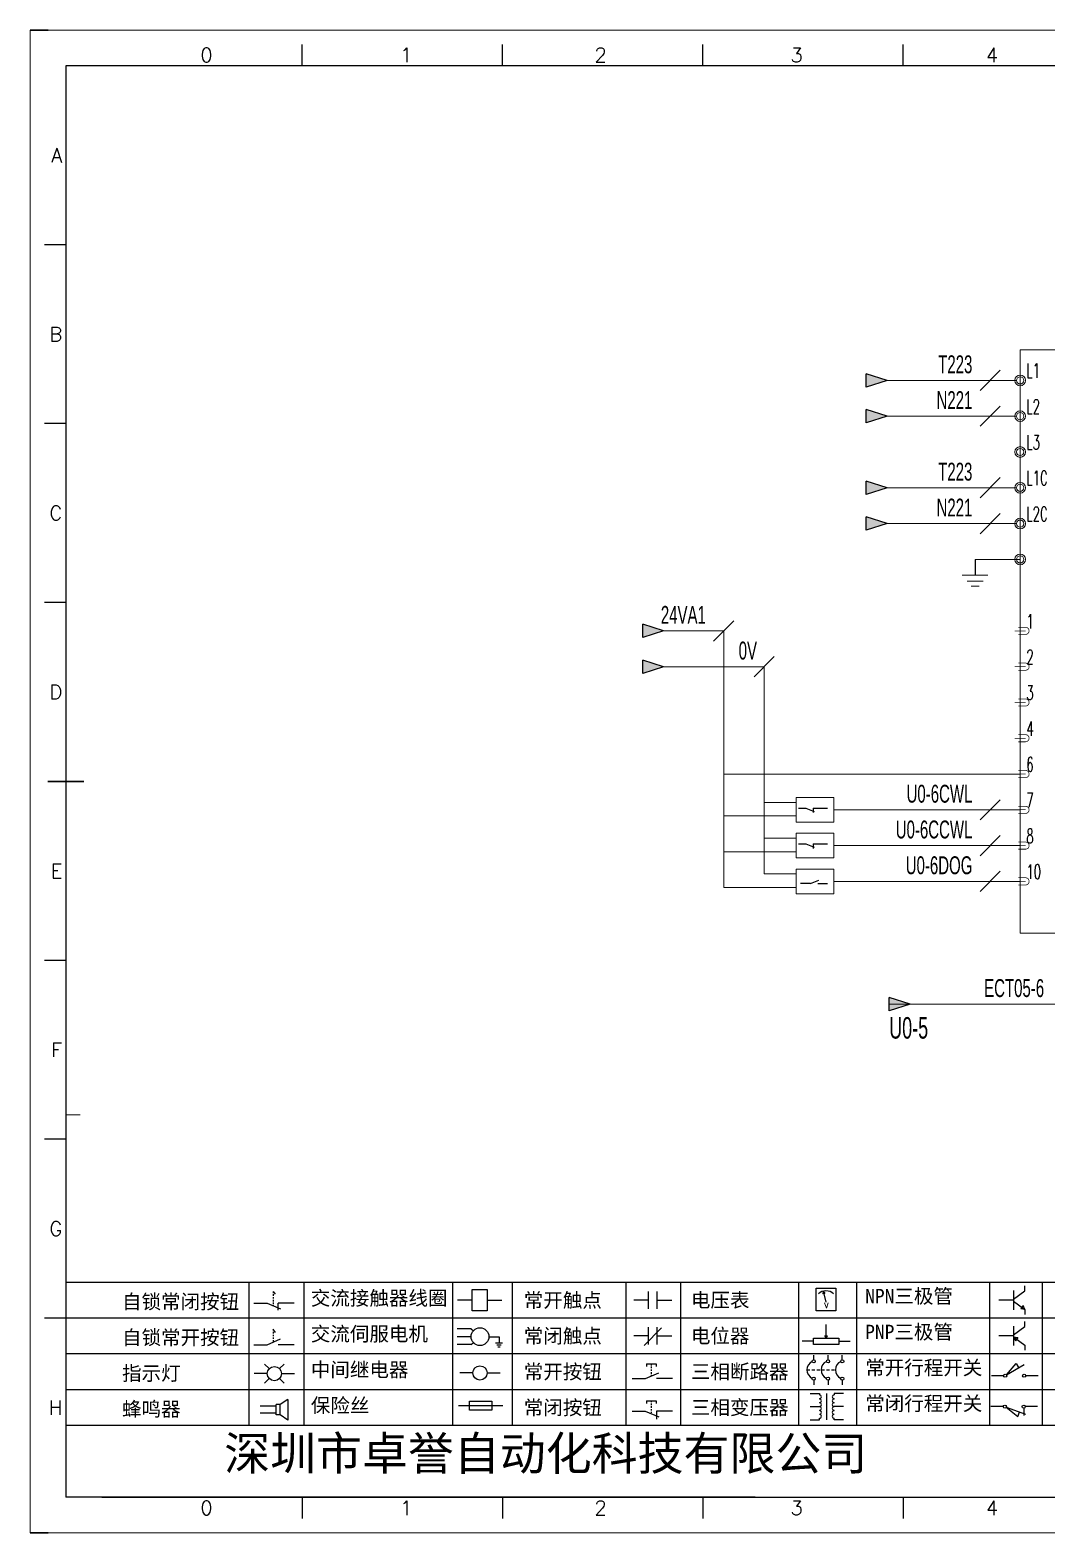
# Model space of a CAD drawing. Extents: x 49673 to 52330, y -5620 to -4375.
# Drawn here: x 51359 to 51501.1, y -5113.3 to -4903.3 of the extents above; entities that cross this region are included whole.
import ezdxf
from ezdxf.enums import TextEntityAlignment as Align

# ---------------------------------------------------------------- set-up
doc = ezdxf.new("R2010")
doc.units = 0
doc.header["$MEASUREMENT"] = 0
doc.linetypes.add('ACAD_ISO02W100', pattern=[15, 12, -3])
doc.layers.add('AE_BOR', color=1, linetype='Continuous')
doc.layers.add('Dimension', color=3, linetype='Continuous', lineweight=13)
doc.styles.get("Standard").update_dxf_attribs({"font": 'txt.shx'})
doc.styles.add('WD', font='simplex.shx', dxfattribs={"bigfont": 'gbcbig.shx'})
doc.styles.add('样式 8', font='arial.ttf')
doc.styles.add('汉字', font='')
doc.styles.get('汉字').set_extended_font_data('新宋体')

# ---------------------------------------------------------------- blocks, each defined once
blk = doc.blocks.new('*U28')
at = {"linetype": 'ByBlock'}
for p, q in [((-1909.23, -780.45), (-1909.23, -780.67)), ((-1909.23, -780.45), (-1908.92, -780.84)), ((-1909.23, -780.84), (-1909.23, -781.05)), ((-1911.92, -782.07), (-1910.06, -782.07)), ((-1910.06, -782.07), (-1908.18, -782.88)), ((-1909.23, -781.23), (-1909.23, -781.44)), ((-1909.23, -781.61), (-1909.23, -781.83)), ((-1909.23, -782), (-1909.23, -782.21)), ((-1909.23, -782.38), (-1909.23, -782.43)), ((-1908.52, -783.07), (-1908.52, -782.07)), ((-1906.25, -782.07), (-1908.52, -782.07))]:
    blk.add_line(p, q, dxfattribs=at)
blk = doc.blocks.new('*U30')
at = {"linetype": 'ByBlock'}
for p, q in [((-1908.88, -791.17), (-1909.23, -790.71)), ((-1909.23, -790.71), (-1909.23, -790.92)), ((-1909.23, -791.09), (-1909.23, -791.31)), ((-1909.23, -791.48), (-1909.23, -791.69)), ((-1911.92, -792.89), (-1910.06, -792.89)), ((-1910.06, -792.89), (-1908.18, -792.08)), ((-1909.23, -791.86), (-1909.23, -792.08)), ((-1909.23, -792.25), (-1909.23, -792.47)), ((-1906.25, -792.89), (-1908.52, -792.89))]:
    blk.add_line(p, q, dxfattribs=at)
blk = doc.blocks.new('蜂鸣器')
at = {"linetype": 'ByBlock'}
for p, q in [((-1907.17, -795.53), (-1908.25, -796.26)), ((-1907.17, -795.53), (-1907.17, -798.41)), ((-1908.8, -796.48), (-1911.01, -796.48)), ((-1908.8, -797.46), (-1911.01, -797.46)), ((-1908.25, -796.26), (-1908.8, -796.26)), ((-1908.8, -797.68), (-1908.8, -796.26)), ((-1908.25, -797.68), (-1908.8, -797.68)), ((-1908.25, -797.68), (-1908.25, -796.26)), ((-1907.17, -798.41), (-1908.25, -797.68))]:
    blk.add_line(p, q, dxfattribs=at)
blk = doc.blocks.new('指示灯')
at = {"linetype": 'ByBlock'}
for p, q in [((-1854.25, -776.92), (-1856.06, -776.92)), ((-1854.62, -775.59), (-1853.97, -776.23)), ((-1851.9, -775.59), (-1852.54, -776.23)), ((-1852.26, -776.92), (-1850.45, -776.92)), ((-1854.62, -778.25), (-1853.97, -777.61)), ((-1851.9, -778.25), (-1852.54, -777.61))]:
    blk.add_line(p, q, dxfattribs=at)
blk.add_circle((-1853.26, -776.92), 0.992, dxfattribs=at)
blk = doc.blocks.new('交流接触器线圈')
at = {"linetype": 'ByBlock'}
for p, q in [((-1880.82, -781.77), (-1882.87, -781.77)), ((-1878.72, -781.77), (-1876.67, -781.77))]:
    blk.add_line(p, q, dxfattribs=at)
blk.add_lwpolyline([(-1880.82, -780.28), (-1878.72, -780.28), (-1878.72, -783.26), (-1880.82, -783.26)], close=True, dxfattribs=at)
blk = doc.blocks.new('交流伺服电机')
at = {"linetype": 'ByBlock'}
for p, q in [((-1880.97, -785.75), (-1882.94, -785.75)), ((-1880.97, -786.85), (-1882.94, -786.85)), ((-1880.97, -785.75), (-1880.65, -786.03)), ((-1878.49, -786.85), (-1877.07, -786.85)), ((-1877.07, -786.85), (-1877.07, -787.72)), ((-1880.97, -787.94), (-1882.94, -787.94)), ((-1880.97, -787.94), (-1880.65, -787.67)), ((-1877.54, -787.72), (-1876.59, -787.72)), ((-1877.38, -788.01), (-1876.75, -788.01)), ((-1877.23, -788.29), (-1876.9, -788.29))]:
    blk.add_line(p, q, dxfattribs=at)
blk.add_circle((-1879.73, -786.85), 1.24, dxfattribs=at)
blk = doc.blocks.new('中间继电器')
at = {"linetype": 'ByBlock'}
for p, q in [((-1880.72, -791.92), (-1882.54, -791.92)), ((-1878.74, -791.92), (-1876.92, -791.92))]:
    blk.add_line(p, q, dxfattribs=at)
blk.add_circle((-1879.73, -791.92), 0.992, dxfattribs=at)
blk = doc.blocks.new('保险丝')
at = {"linetype": 'ByBlock'}
blk.add_line((-1882.72, -796.49), (-1876.55, -796.49), dxfattribs=at)
blk.add_lwpolyline([(-1881.2, -795.86), (-1878.06, -795.86), (-1878.06, -797.12), (-1881.2, -797.12)], close=True, dxfattribs=at)
blk = doc.blocks.new('常开按钮')
at = {"linetype": 'ByBlock'}
for p, q in [((-1910.06, -787.73), (-1908.18, -786.93)), ((-1909.9, -785.68), (-1908.56, -785.68)), ((-1909.9, -785.68), (-1909.9, -786.07)), ((-1909.23, -785.68), (-1909.23, -785.89)), ((-1909.23, -786.06), (-1909.23, -786.28)), ((-1909.23, -786.45), (-1909.23, -786.67)), ((-1909.23, -786.84), (-1909.23, -787.05)), ((-1909.23, -787.22), (-1909.23, -787.38)), ((-1908.56, -785.68), (-1908.56, -786.07)), ((-1911.92, -787.73), (-1910.06, -787.73)), ((-1906.25, -787.73), (-1908.52, -787.73))]:
    blk.add_line(p, q, dxfattribs=at)
blk = doc.blocks.new('常开触点')
at = {"linetype": 'ByBlock'}
for p, q in [((-1853.82, -782.99), (-1853.82, -780.56)), ((-1852.6, -782.99), (-1852.6, -780.56)), ((-1853.82, -781.77), (-1855.88, -781.77)), ((-1852.6, -781.77), (-1850.55, -781.77))]:
    blk.add_line(p, q, dxfattribs=at)
blk = doc.blocks.new('常闭触点')
at = {"linetype": 'ByBlock'}
for p, q in [((-1853.82, -786.77), (-1855.88, -786.77)), ((-1852.01, -785.66), (-1854.43, -788.1)), ((-1853.82, -787.99), (-1853.82, -785.56)), ((-1852.6, -787.99), (-1852.6, -785.56)), ((-1852.6, -786.77), (-1850.55, -786.77))]:
    blk.add_line(p, q, dxfattribs=at)
blk = doc.blocks.new('常闭按钮')
at = {"linetype": 'ByBlock'}
for p, q in [((-1854.11, -790.83), (-1852.77, -790.83)), ((-1854.11, -790.83), (-1854.11, -791.22)), ((-1853.44, -790.83), (-1853.44, -791.04)), ((-1853.44, -791.21), (-1853.44, -791.43)), ((-1853.44, -791.6), (-1853.44, -791.82)), ((-1852.77, -790.83), (-1852.77, -791.22)), ((-1856.13, -792.28), (-1854.28, -792.28)), ((-1854.28, -792.28), (-1852.4, -793.09)), ((-1853.44, -791.99), (-1853.44, -792.2)), ((-1853.44, -792.37), (-1853.44, -792.53)), ((-1850.47, -792.28), (-1852.73, -792.28)), ((-1852.73, -792.28), (-1852.73, -793.43))]:
    blk.add_line(p, q, dxfattribs=at)
blk = doc.blocks.new('电压表')
at = {"linetype": 'ByBlock'}
for p, q in [((-1814.84, -780.75), (-1814.91, -781.13)), ((-1814.6, -781.05), (-1814.91, -781.13)), ((-1814.84, -780.75), (-1814.46, -782.26)), ((-1814.84, -780.75), (-1814.6, -781.05))]:
    blk.add_line(p, q, dxfattribs=at)
blk.add_lwpolyline([(-1815.84, -780.34), (-1813.07, -780.34), (-1813.07, -783.49), (-1815.84, -783.49)], close=True, dxfattribs=at)
blk.add_arc((-1814.46, -782.26), 1.56, 46.8313, 133.1687, dxfattribs=at)
at = {"linetype": 'ByBlock', "insert": (-1814.7, -782.39), "char_height": 0.75, "width": 0.6768, "attachment_point": 1}
blk.add_mtext('V', dxfattribs=at)
blk = doc.blocks.new('电位器')
at = {"linetype": 'ByBlock'}
for p, q in [((-1814.45, -787.3), (-1814.45, -785.39)), ((-1814.45, -787.3), (-1814.62, -786.96)), ((-1814.62, -786.96), (-1814.27, -786.96)), ((-1814.45, -787.3), (-1814.27, -786.96)), ((-1816.21, -787.75), (-1817.79, -787.75)), ((-1812.68, -787.75), (-1811.1, -787.75))]:
    blk.add_line(p, q, dxfattribs=at)
blk.add_lwpolyline([(-1816.21, -787.3), (-1812.68, -787.3), (-1812.68, -788.2), (-1816.21, -788.2)], close=True, dxfattribs=at)
blk = doc.blocks.new('三相断路器')
at = {"linetype": 'ByBlock'}
for p, q in [((-1816.17, -790.33), (-1816.17, -789.7)), ((-1814.17, -790.33), (-1814.17, -789.7)), ((-1812.18, -790.33), (-1812.18, -789.7)), ((-1817.14, -791.74), (-1816.72, -791.74)), ((-1816.45, -791.74), (-1816.03, -791.74)), ((-1816.17, -793.19), (-1816.17, -793.83)), ((-1815.76, -791.74), (-1815.34, -791.74)), ((-1815.07, -791.74), (-1814.65, -791.74)), ((-1814.38, -791.74), (-1813.96, -791.74)), ((-1814.17, -793.19), (-1814.17, -793.83)), ((-1813.69, -791.74), (-1813.27, -791.74)), ((-1812.18, -793.19), (-1812.18, -793.83))]:
    blk.add_line(p, q, dxfattribs=at)
for centre in [(-1816.17, -790.55), (-1814.17, -790.55), (-1812.18, -790.55), (-1816.17, -792.98), (-1814.17, -792.98), (-1812.18, -792.98)]:
    blk.add_circle(centre, 0.219, dxfattribs=at)
for centre in [(-1815.81, -791.74), (-1813.82, -791.74), (-1811.83, -791.74)]:
    blk.add_arc(centre, 1.32, 115.5791, 244.4209, dxfattribs=at)
blk = doc.blocks.new('三相变压器')
at = {"linetype": 'ByBlock'}
for p, q in [((-1816.69, -795.03), (-1815.37, -795.03)), ((-1815.37, -795.03), (-1815.37, -795.24)), ((-1814.34, -798.7), (-1814.34, -795.04)), ((-1812, -795.03), (-1813.32, -795.03)), ((-1813.32, -795.03), (-1813.32, -795.24)), ((-1816.69, -796.87), (-1815.37, -796.87)), ((-1812, -796.87), (-1813.32, -796.87)), ((-1816.69, -798.71), (-1815.37, -798.71)), ((-1815.37, -798.71), (-1815.37, -798.5)), ((-1813.32, -798.71), (-1813.32, -798.5)), ((-1812, -798.71), (-1813.32, -798.71))]:
    blk.add_line(p, q, dxfattribs=at)
for centre, start, end in [((-1815.37, -795.51), 270, 90), ((-1815.37, -796.06), 270, 90), ((-1813.32, -795.51), 90, 270), ((-1813.32, -796.06), 90, 270), ((-1815.37, -796.6), 270, 90), ((-1815.37, -797.14), 270, 90), ((-1815.37, -797.68), 270, 90), ((-1815.37, -798.23), 270, 90), ((-1813.32, -796.6), 90, 270), ((-1813.32, -797.14), 90, 270), ((-1813.32, -797.68), 90, 270), ((-1813.32, -798.23), 90, 270)]:
    blk.add_arc(centre, 0.271, start, end, dxfattribs=at)
blk = doc.blocks.new('NPN三极管')
at = {"linetype": 'ByBlock'}
for p, q in [((-1785.73, -780.61), (-1785.73, -783.32)), ((-1785.73, -781.82), (-1784.15, -780.66)), ((-1784.15, -780.66), (-1784.15, -779.98)), ((-1785.73, -781.97), (-1787.81, -781.97)), ((-1785.73, -782.11), (-1784.15, -783.27)), ((-1784.41, -782.73), (-1784.74, -783.18)), ((-1784.15, -783.27), (-1784.74, -783.18)), ((-1784.15, -783.27), (-1784.41, -782.73)), ((-1784.15, -783.27), (-1784.15, -783.96))]:
    blk.add_line(p, q, dxfattribs=at)
blk = doc.blocks.new('PNP三极管')
at = {"linetype": 'ByBlock'}
for p, q in [((-1784.9, -785.38), (-1784.9, -788.09)), ((-1783.32, -785.43), (-1783.32, -784.75)), ((-1784.9, -786.74), (-1786.98, -786.74)), ((-1784.9, -786.59), (-1783.32, -785.43)), ((-1784.9, -786.88), (-1783.32, -788.04)), ((-1784.9, -786.88), (-1784.31, -786.97)), ((-1784.9, -786.88), (-1784.64, -787.42)), ((-1784.31, -786.97), (-1784.64, -787.42)), ((-1783.32, -788.04), (-1783.32, -788.73))]:
    blk.add_line(p, q, dxfattribs=at)
blk = doc.blocks.new('常开行程开关')
at = {"linetype": 'ByBlock'}
for p, q in [((-1785.89, -792.17), (-1784.52, -790.62)), ((-1785.89, -792.17), (-1783.43, -790.72)), ((-1784.52, -790.62), (-1784.19, -791.17)), ((-1786.29, -792.3), (-1788.01, -792.3)), ((-1781.48, -792.3), (-1783.21, -792.3))]:
    blk.add_line(p, q, dxfattribs=at)
for centre in [(-1786.07, -792.3), (-1783.42, -792.3)]:
    blk.add_circle(centre, 0.219, dxfattribs=at)
blk = doc.blocks.new('常闭行程开关')
at = {"linetype": 'ByBlock'}
for p, q in [((-1786.34, -796.62), (-1788.07, -796.62)), ((-1785.93, -796.72), (-1783.25, -797.7)), ((-1785.93, -796.72), (-1784.3, -798)), ((-1784.3, -798), (-1784.08, -797.4)), ((-1783.48, -796.84), (-1783.48, -797.85)), ((-1781.54, -796.62), (-1783.26, -796.62))]:
    blk.add_line(p, q, dxfattribs=at)
for centre in [(-1786.12, -796.62), (-1783.48, -796.62)]:
    blk.add_circle(centre, 0.219, dxfattribs=at)
blk = doc.blocks.new('电控横A4')
for p, q in [((292, -5), (5, -5)), ((5, -5), (5, -205)), ((10.03, -205), (289.53, -205)), ((130.8, -205), (190.75, -205))]:
    blk.add_line(p, q)
at = {"lineweight": 9, "ltscale": 0.1}
for p, q in [((5, -151.57), (7, -151.57)), ((101.34, -205), (130.8, -205)), ((129.44, -205), (129.44, -205)), ((129.44, -205), (129.44, -205)), ((129.44, -205), (129.44, -205)), ((129.44, -205), (129.44, -205))]:
    blk.add_line(p, q, dxfattribs=at)
at = {"linetype": 'ByBlock'}
for p, q in [((292, -175), (5, -175)), ((292, -180), (5, -180)), ((292, -185), (5, -185)), ((292, -190), (5, -190)), ((292, -195), (5, -195))]:
    blk.add_line(p, q, dxfattribs=at)
at = {"color": 0, "lineweight": -2}
for p, q in [((30.58, -175), (30.58, -195)), ((38.26, -175), (38.26, -195)), ((59.05, -175), (59.05, -195)), ((67.4, -175), (67.4, -195)), ((83.26, -175), (83.26, -195)), ((90.91, -175), (90.91, -195)), ((107.4, -175), (107.4, -195)), ((115.5, -175), (115.5, -195)), ((134.12, -175), (134.12, -195)), ((141.48, -175), (141.48, -195))]:
    blk.add_line(p, q, dxfattribs=at)
at = {"color": 0, "ltscale": 2}
blk.add_line((101.34, -205), (5, -205), dxfattribs=at)
at = {"layer": 'AE_BOR', "lineweight": 30}
for p, q in [((2.53, 0), (0, 0)), ((0, -210), (2.53, -210))]:
    blk.add_line(p, q, dxfattribs=at)
at = {"layer": 'AE_BOR', "color": 1, "lineweight": 15}
for p, q in [((0, 0), (297, 0)), ((0, -210), (0, 0)), ((297, -210), (0, -210))]:
    blk.add_line(p, q, dxfattribs=at)
at = {"layer": 'AE_BOR'}
for p, q in [((38.03, -5), (38.03, -2)), ((66.03, -5), (66.03, -2)), ((94.03, -5), (94.03, -2)), ((122.03, -5), (122.03, -2)), ((5, -30), (2, -30)), ((5, -55), (2, -55)), ((5, -80), (2, -80)), ((5, -130), (2, -130)), ((5, -155), (2, -155)), ((5, -180), (2, -180)), ((38.03, -205), (38.03, -208)), ((66.03, -205), (66.03, -208)), ((94.03, -205), (94.03, -208)), ((122.03, -205), (122.03, -208))]:
    blk.add_line(p, q, dxfattribs=at)
at = {"layer": 'AE_BOR', "color": 2, "lineweight": 30}
blk.add_line((2.5, -105), (7.5, -105), dxfattribs=at)
at = {"linetype": 'ByBlock'}
for name, p in [('*U28', (1943.19, 604.18)), ('交流接触器线圈', (1942.62, 604.27)), ('常开触点', (1940.27, 604.3)), ('电压表', (1925.71, 604.52)), ('NPN三极管', (1923.2, 604.5)), ('PNP三极管', (1922.37, 604.27)), ('*U30', (1943.19, 609.18)), ('交流伺服电机', (1942.62, 604.27)), ('常闭触点', (1940.27, 604.3)), ('电位器', (1925.71, 604.52)), ('指示灯', (1887.41, 589.18)), ('中间继电器', (1942.62, 604.27)), ('常开按钮', (1996.06, 599.3)), ('三相断路器', (1925.71, 604.52)), ('常开行程开关', (1922.37, 604.27)), ('三相变压器', (1925.71, 604.52)), ('蜂鸣器', (1943.19, 604.18)), ('保险丝', (1942.62, 604.27)), ('常闭按钮', (1940.27, 599.3)), ('常闭行程开关', (1922.37, 604.27))]:
    blk.add_blockref(name, p, dxfattribs=at)
at = {"char_height": 2, "attachment_point": 1, "style": '汉字'}
for s, insert in [('{\\fKaiTi_GB2312|b0|i0|c134|p49;自锁常闭按钮}', (12.86, -176.69)), ('{\\fKaiTi_GB2312|b0|i0|c134|p49;交流接触器线圈}', (39.25, -176.19)), ('{\\fKaiTi_GB2312|b0|i0|c134|p49;常开触点}', (69.01, -176.48)), ('{\\fKaiTi_GB2312|b0|i0|c134|p49;电压表}', (92.37, -176.47)), ('{\\fKaiTi_GB2312|b0|i0|c134|p49;NPN三极管}', (116.73, -175.91)), ('{\\fKaiTi_GB2312|b0|i0|c134|p49;自锁常开按钮}', (12.86, -181.69)), ('{\\fKaiTi_GB2312|b0|i0|c134|p49;交流伺服电机}', (39.25, -181.19)), ('{\\fKaiTi_GB2312|b0|i0|c134|p49;常闭触点}', (69.01, -181.48)), ('{\\fKaiTi_GB2312|b0|i0|c134|p49;电位器}', (92.37, -181.47)), ('{\\fKaiTi_GB2312|b0|i0|c134|p49;PNP三极管}', (116.73, -180.91)), ('{\\fKaiTi_GB2312|b0|i0|c134|p49;指示灯}', (12.86, -186.69)), ('{\\fKaiTi_GB2312|b0|i0|c134|p49;中间继电器}', (39.25, -186.19)), ('{\\fKaiTi_GB2312|b0|i0|c134|p49;常开按钮}', (69.01, -186.48)), ('{\\fKaiTi_GB2312|b0|i0|c134|p49;三相断路器}', (92.37, -186.47)), ('{\\fKaiTi_GB2312|b0|i0|c134|p49;常开行程开关}', (116.73, -185.91)), ('{\\fKaiTi_GB2312|b0|i0|c134|p49;保险丝}', (39.25, -191.19)), ('{\\fKaiTi_GB2312|b0|i0|c134|p49;常闭行程开关}', (116.73, -190.91)), ('{\\fKaiTi_GB2312|b0|i0|c134|p49;蜂鸣器}', (12.86, -191.69)), ('{\\fKaiTi_GB2312|b0|i0|c134|p49;常闭按钮}', (69.01, -191.48)), ('{\\fKaiTi_GB2312|b0|i0|c134|p49;三相变压器}', (92.37, -191.47))]:
    blk.add_mtext(s, dxfattribs=dict(at, insert=insert))
at = {"color": 0, "lineweight": -2, "insert": (27.14, -196.53), "char_height": 4.7064, "width": 96.1138, "attachment_point": 1}
blk.add_mtext('深圳市卓誉自动化科技有限公司', dxfattribs=at)
at = {"layer": 'AE_BOR', "style": 'WD'}
for s, p in [('0', (24.67, -4.5)), ('1', (52.6, -4.5)), ('2', (79.75, -4.5)), ('3', (107.15, -4.5)), ('4', (134.45, -4.5)), ('0', (24.67, -207.5)), ('1', (52.6, -207.5)), ('2', (79.75, -207.5)), ('3', (107.15, -207.5)), ('4', (134.45, -207.5))]:
    blk.add_text(s, height=2, dxfattribs=at).set_placement(p, align=Align.CENTER)
for s, p in [('A', (4.5, -17.5)), ('B', (4.5, -42.5)), ('C', (4.5, -67.5)), ('D', (4.5, -92.5)), ('E', (4.5, -117.5)), ('F', (4.5, -142.5)), ('G', (4.5, -167.5)), ('H', (4.5, -192.5))]:
    blk.add_text(s, height=2, dxfattribs=at).set_placement(p, align=Align.MIDDLE_RIGHT)

msp = doc.modelspace()

# ---------------------------------------------------------------- hatches: boundary and pattern name
for points in [[(51478.76, -4952.28), (51475.85, -4953.21), (51475.85, -4951.34)], [(51478.76, -4957.28), (51475.85, -4958.21), (51475.85, -4956.34)], [(51478.76, -4967.28), (51475.85, -4968.22), (51475.85, -4966.35)], [(51478.76, -4972.29), (51475.85, -4973.22), (51475.85, -4971.35)], [(51447.53, -4987.29), (51444.61, -4988.22), (51444.61, -4986.35)], [(51447.53, -4992.28), (51444.61, -4993.22), (51444.61, -4991.35)], [(51481.97, -5039.44), (51479.05, -5040.38), (51479.05, -5038.51)], [(51481.97, -5039.44), (51479.05, -5040.38), (51479.05, -5038.51)]]:
    msp.add_hatch(color=256).paths.add_polyline_path(points)

# ---------------------------------------------------------------- linework, layer by layer
for p, q in [((51478.76, -4952.28), (51475.85, -4951.34)), ((51475.85, -4953.21), (51475.85, -4951.34)), ((51478.76, -4952.28), (51475.85, -4953.21)), ((51478.76, -4957.28), (51475.85, -4956.34)), ((51475.85, -4958.21), (51475.85, -4956.34)), ((51478.76, -4957.28), (51475.85, -4958.21)), ((51478.76, -4967.28), (51475.85, -4966.35)), ((51475.85, -4968.22), (51475.85, -4966.35)), ((51478.76, -4967.28), (51475.85, -4968.22)), ((51478.76, -4972.29), (51475.85, -4971.35)), ((51475.85, -4973.22), (51475.85, -4971.35)), ((51478.76, -4972.29), (51475.85, -4973.22)), ((51491.05, -4977.29), (51491.05, -4979.47)), ((51447.53, -4987.29), (51444.61, -4986.35)), ((51444.61, -4988.22), (51444.61, -4986.35)), ((51447.53, -4987.29), (51444.61, -4988.22)), ((51447.53, -4992.28), (51444.61, -4991.35)), ((51444.61, -4993.22), (51444.61, -4991.35)), ((51447.53, -4992.28), (51444.61, -4993.22)), ((51481.97, -5039.44), (51479.05, -5038.51)), ((51479.05, -5040.38), (51479.05, -5038.51)), ((51481.97, -5039.44), (51479.05, -5038.51)), ((51481.97, -5039.44), (51479.05, -5040.38)), ((51481.97, -5039.44), (51479.05, -5040.38))]:
    msp.add_line(p, q)
at = {"lineweight": 0}
for p, q in [((51496.86, -4952.28), (51478.76, -4952.28)), ((51496.86, -4957.28), (51478.76, -4957.28)), ((51496.86, -4967.28), (51478.76, -4967.28)), ((51496.86, -4972.29), (51478.76, -4972.29)), ((51497.36, -4977.29), (51491.05, -4977.29)), ((51489.27, -4979.49), (51492.84, -4979.49)), ((51489.93, -4980.34), (51492.18, -4980.34)), ((51490.5, -4981.04), (51491.65, -4981.04)), ((51455.92, -4987.29), (51447.53, -4987.29)), ((51455.92, -5023.14), (51455.92, -4987.29)), ((51461.57, -4992.28), (51461.57, -5021.25)), ((51466.05, -5011.25), (51461.57, -5011.25)), ((51466.05, -5013.14), (51455.92, -5013.14)), ((51466.05, -5016.25), (51461.57, -5016.25)), ((51466.05, -5018.14), (51455.92, -5018.14)), ((51466.05, -5023.14), (51455.92, -5023.14)), ((51466.05, -5021.25), (51461.57, -5021.25))]:
    msp.add_line(p, q, dxfattribs=at)
at = {"color": 3, "lineweight": 0}
for p, q in [((51455.92, -5007.28), (51497.36, -5007.28)), ((51471.31, -5012.28), (51497.36, -5012.28)), ((51471.31, -5017.28), (51497.36, -5017.28)), ((51471.31, -5022.28), (51497.36, -5022.28)), ((51511.89, -5039.44), (51479.05, -5039.44))]:
    msp.add_line(p, q, dxfattribs=at)
at = {"linetype": 'ACAD_ISO02W100'}
for p, q in [((51466.38, -5012.05), (51467.39, -5012.05)), ((51467.39, -5012.05), (51468.58, -5012.52)), ((51468.45, -5012.05), (51470.44, -5012.05)), ((51468.45, -5012.05), (51468.45, -5012.67)), ((51466.38, -5017.05), (51467.39, -5017.05)), ((51467.39, -5017.05), (51468.58, -5017.52)), ((51468.45, -5017.05), (51470.44, -5017.05)), ((51468.45, -5017.05), (51468.45, -5017.67)), ((51468.04, -5022.57), (51466.68, -5022.57)), ((51468.04, -5022.57), (51469.23, -5022.1)), ((51469.1, -5022.57), (51470.44, -5022.57))]:
    msp.add_line(p, q, dxfattribs=at)
at = {"lineweight": 0}
for points in [[(51497.36, -4948), (51525.99, -4948), (51525.99, -5029.51), (51497.36, -5029.51)], [(51471.31, -5014.01), (51471.31, -5010.56), (51466.05, -5010.56), (51466.05, -5014.01)], [(51471.31, -5019.01), (51471.31, -5015.56), (51466.05, -5015.56), (51466.05, -5019.01)], [(51471.31, -5024.01), (51471.31, -5020.56), (51466.05, -5020.56), (51466.05, -5024.01)]]:
    msp.add_lwpolyline(points, close=True, dxfattribs=at)
at = {"color": 3, "lineweight": 0, "const_width": 0.1, "flags": 128}
for points in [[(51498.11, -4987.28), (51496.61, -4987.28)], [(51498.11, -4992.28), (51496.61, -4992.28)], [(51498.11, -4997.28), (51496.61, -4997.28)], [(51498.11, -5002.28), (51496.61, -5002.28)], [(51498.11, -5007.28), (51496.61, -5007.28)], [(51498.11, -5012.28), (51496.61, -5012.28)], [(51498.11, -5017.28), (51496.61, -5017.28)], [(51498.11, -5022.28), (51496.61, -5022.28)]]:
    msp.add_lwpolyline(points, dxfattribs=at)
for points in [[(51497.11, -4986.78), (51498.11, -4986.78, -1), (51498.11, -4987.78), (51497.11, -4987.78)], [(51497.11, -4991.78), (51498.11, -4991.78, -1), (51498.11, -4992.78), (51497.11, -4992.78)], [(51497.11, -4996.78), (51498.11, -4996.78, -1), (51498.11, -4997.78), (51497.11, -4997.78)], [(51497.11, -5001.78), (51498.11, -5001.78, -1), (51498.11, -5002.78), (51497.11, -5002.78)], [(51497.11, -5006.78), (51498.11, -5006.78, -1), (51498.11, -5007.78), (51497.11, -5007.78)], [(51497.11, -5011.78), (51498.11, -5011.78, -1), (51498.11, -5012.78), (51497.11, -5012.78)], [(51497.11, -5016.78), (51498.11, -5016.78, -1), (51498.11, -5017.78), (51497.11, -5017.78)], [(51497.11, -5021.78), (51498.11, -5021.78, -1), (51498.11, -5022.78), (51497.11, -5022.78)]]:
    msp.add_lwpolyline(points, format="xyb", dxfattribs=at)
at = {"lineweight": 0}
for centre, radius in [((51497.36, -4952.28), 0.75), ((51497.36, -4952.28), 0.5), ((51497.36, -4957.28), 0.75), ((51497.36, -4957.28), 0.5), ((51497.36, -4962.28), 0.75), ((51497.36, -4962.28), 0.5), ((51497.36, -4967.28), 0.75), ((51497.36, -4967.28), 0.5), ((51497.36, -4972.29), 0.75), ((51497.36, -4972.29), 0.5), ((51497.36, -4977.29), 0.75), ((51497.36, -4977.29), 0.5)]:
    msp.add_circle(centre, radius, dxfattribs=at)
at = {"layer": 'Dimension', "lineweight": 0}
for p, q in [((51491.75, -4953.69), (51494.58, -4950.86)), ((51491.75, -4958.69), (51494.58, -4955.86)), ((51491.75, -4968.7), (51494.58, -4965.87)), ((51491.75, -4973.7), (51494.58, -4970.87)), ((51454.5, -4988.7), (51457.33, -4985.87)), ((51460.16, -4993.7), (51462.98, -4990.87)), ((51491.75, -5013.7), (51494.58, -5010.87)), ((51491.75, -5018.7), (51494.58, -5015.87)), ((51491.75, -5023.7), (51494.58, -5020.87))]:
    msp.add_line(p, q, dxfattribs=at)
at = {"layer": 'Dimension', "color": 0, "lineweight": 0}
msp.add_line((51461.57, -4992.28), (51447.53, -4992.28), dxfattribs=at)

# ---------------------------------------------------------------- block references
msp.add_blockref('电控横A4', (51358.97, -4903.32))

# ---------------------------------------------------------------- texts
at = {"lineweight": 0, "style": 'WD', "width": 0.6}
for s, p in [('L1', (51498.23, -4951.93)), ('L2', (51498.23, -4956.93)), ('L3', (51498.23, -4961.93)), ('L1C', (51498.23, -4966.93)), ('L2C', (51498.23, -4971.94)), ('1', (51498.23, -4986.93)), ('2', (51498.23, -4991.93)), ('3', (51498.23, -4996.93)), ('4', (51498.23, -5001.93)), ('6', (51498.23, -5006.93)), ('7', (51498.23, -5011.93)), ('8', (51498.23, -5016.93)), ('10', (51498.23, -5021.93))]:
    msp.add_text(s, height=2, dxfattribs=at).set_placement(p)
at = {"layer": 'Dimension', "lineweight": 0, "style": '样式 8', "width": 0.6}
for s, p in [('T223', (51490.68, -4951.28)), ('N221', (51490.68, -4956.28)), ('T223', (51490.68, -4966.28)), ('N221', (51490.68, -4971.29)), ('24VA1', (51453.43, -4986.29)), ('0V', (51460.58, -4991.28)), ('U0-6CWL', (51490.68, -5011.28)), ('U0-6CCWL', (51490.68, -5016.28)), ('U0-6DOG', (51490.68, -5021.28)), ('ECT05-6', (51500.71, -5038.44))]:
    msp.add_text(s, height=2.5, dxfattribs=at).set_placement(p, align=Align.RIGHT)
msp.add_text('U0-5', height=3, dxfattribs=at).set_placement((51479.05, -5044.25))

doc.saveas('drawing.dxf')
